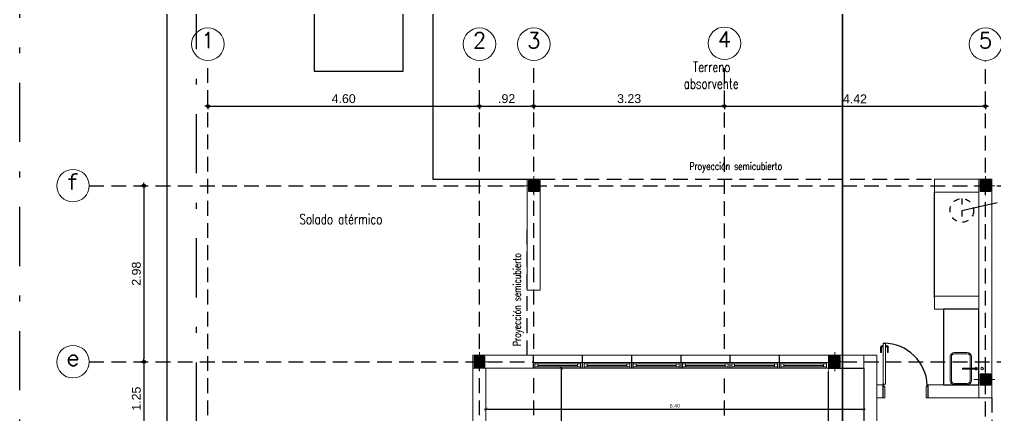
# Model space of a CAD drawing. Header units: millimetres. Extents: x 299 to 493, y -175 to -78.
# Drawn here: x 423.1 to 439.63, y -144.02 to -137.32 of the extents above; entities that cross this region are included whole.
import ezdxf
from ezdxf.enums import TextEntityAlignment as Align

# ---------------------------------------------------------------- set-up
doc = ezdxf.new("R2010")
doc.units = ezdxf.units.MM
for name, pattern in [('$3$HIDDEN', [0.375, 0.25, -0.125]), ('BORDER2', [0.875, 0.25, -0.125, 0.25, -0.125, 0, -0.125]), ('DASHDOT', [1, 0.5, -0.25, 0, -0.25]), ('DASHED2', [9.525, 6.35, -3.175]), ('HIDDEN', [0.375, 0.25, -0.125]), ('HIDDEN2', [0.1875, 0.125, -0.0625])]:
    doc.linetypes.add(name, pattern=pattern)
for name, color, linetype in [('$0$MUEBLE', 8, 'Continuous'), ('0-Solados', 251, 'Continuous'), ('0-TEXTO', 4, 'Continuous'), ('005 SOLADOS', 8, 'Continuous'), ('005ABERTURAS240', 240, 'Continuous'), ('02AGUA FRIA170', 170, 'Continuous'), ('04', 4, 'Continuous'), ('ARQ-PROYECCIONES', 9, 'HIDDEN'), ('B-COTAS', 1, 'Continuous'), ('BARANDAS', 6, 'Continuous'), ('DIM-COTAS', 2, 'Continuous'), ('ejes divisorios', 3, 'DASHDOT'), ('MUEBLE', 8, 'Continuous')]:
    doc.layers.add(name, color=color, linetype=linetype)
for name, color, linetype, lineweight in [('0.10', 7, 'Continuous', 13), ('005', 240, 'Continuous', 5), ('01MUEBLES251', 251, 'Continuous', 9), ('02', 2, 'Continuous', 20), ('03', 3, 'Continuous', 30), ('A-GENM', 13, 'Continuous', 18), ('A-WALL', 3, 'Continuous', 9)]:
    doc.layers.add(name, color=color, linetype=linetype, lineweight=lineweight)
doc.styles.add('CYPETXT_romans', font='romans__.ttf', dxfattribs={"height": 0.2})
doc.styles.add('DESLOC', font='arial.ttf', dxfattribs={"width": 0.75})
doc.styles.add('RomanS', font='romans.shx')
doc.styles.get("Standard").update_dxf_attribs({"font": 'arial.ttf'})
doc.styles.add('SWIS', font='arial.ttf')
doc.dimstyles.new('25', dxfattribs={"dimscale": 0, "dimtxt": 0.0625, "dimasz": 0.05, "dimexe": 0.025, "dimexo": 0.0625, "dimgap": 0.025, "dimtad": 1, "dimzin": 0, "dimdsep": 46, "dimtxsty": 'SWIS', "dimblk": 'ARCHTICK', "dimcen": 0.05, "dimdle": 0.025, "dimclrd": 1, "dimclre": 8, "dimclrt": 1, "dimazin": 0, "dimtfac": 1, "dimtix": 1, "dimtofl": 0, "dimtmove": 1, "dimatfit": 0, "dimfxl": 1, "dimtolj": 1, "dimtzin": 0, "dimlwd": -1, "dimlwe": -1, "dimarcsym": 0})
doc.dimstyles.new('DIM100', dxfattribs={"dimtxt": 0.16, "dimasz": 0.1, "dimexe": 0, "dimexo": 0, "dimgap": 0.12, "dimtad": 1, "dimzin": 4, "dimdsep": 46, "dimtxsty": 'RomanS', "dimblk1": 'DIMBLK', "dimblk2": 'DIMBLK', "dimsah": 1, "dimcen": 0, "dimse1": 1, "dimse2": 1, "dimclrd": 8, "dimclre": 2, "dimclrt": 2, "dimadec": 0, "dimazin": 0, "dimtfac": 1, "dimtix": 1, "dimtmove": 2, "dimatfit": 3, "dimldrblk": 'DIMBLK', "dimfxl": 1, "dimtvp": 1.75, "dimtolj": 1, "dimtzin": 4, "dimarcsym": 0})

# ---------------------------------------------------------------- blocks, each defined once
blk = doc.blocks.new('lote')
at = {"layer": 'ejes divisorios', "ltscale": 2}
for p, q in [((85.72, -40.728), (85.72, -75.858)), ((88.72, -75.858), (88.72, -40.728))]:
    blk.add_line(p, q, dxfattribs=at)
at = {"layer": '0-TEXTO', "insert": (96.597, -55.073), "char_height": 0.2, "attachment_point": 1, "style": 'DESLOC'}
blk.add_mtext_dynamic_manual_height_columns('\\pi0.53072;{\\Fromans|c0;\\H0.85x;Terreno \\P\\pi0.37286;absorvente}', width=1.74144, gutter_width=1.5, heights=[0], dxfattribs=at)
blk = doc.blocks.new('*U434')
at = {"color": 7}
blk.add_wipeout([(91.817, -495.829), (91.817, -495.509), (90.983, -495.509), (90.983, -495.829)], dxfattribs=at).dxf.layer = 'A-GENM'
at = {"layer": '005'}
for points in [[(90.983, -495.559), (91.817, -495.559)], [(91.013, -495.679), (91.787, -495.679)], [(91.737, -495.704), (91.063, -495.704)], [(91.063, -495.729), (91.737, -495.729)], [(91.063, -495.754), (91.737, -495.754)], [(90.983, -495.779), (91.817, -495.779)], [(91.013, -495.779), (91.787, -495.779)]]:
    blk.add_lwpolyline(points, dxfattribs=at)
for points in [[(91.013, -495.779), (90.983, -495.779), (90.983, -495.679), (91.013, -495.679)], [(91.063, -495.704), (91.013, -495.704), (91.013, -495.754), (91.063, -495.754)], [(91.737, -495.704), (91.787, -495.704), (91.787, -495.754), (91.737, -495.754)], [(91.787, -495.779), (91.817, -495.779), (91.817, -495.679), (91.787, -495.679)]]:
    blk.add_lwpolyline(points, close=True, dxfattribs=at)
at = {"layer": '03'}
for points in [[(90.983, -495.559), (90.983, -495.779)], [(91.817, -495.559), (91.817, -495.779)]]:
    blk.add_lwpolyline(points, dxfattribs=at)
blk = doc.blocks.new('DIMBLK')
for q in [(-1, 0), (0, 1), (1, 0), (0, -1)]:
    blk.add_line((0, 0), q)
blk.add_circle((0, 0), 0.5)
blk = doc.blocks.new('*D512')
at = {"layer": 'Defpoints', "color": 0, "transparency": 16777216}
for p in [(87.826, -57.168), (87.826, -60.148), (87.826, -60.148)]:
    blk.add_point(p, dxfattribs=at)
at = {"layer": 'DIM-COTAS', "color": 8, "transparency": 16777216}
blk.add_line((87.826, -57.218), (87.826, -60.098), dxfattribs=at)
at = {"layer": 'DIM-COTAS', "color": 8, "transparency": 16777216, "xscale": 0.05, "yscale": 0.05, "zscale": 0.05}
for p, rotation in [((87.826, -57.168), 90), ((87.826, -60.148), 270)]:
    blk.add_blockref('DIMBLK', p, dxfattribs=dict(at, rotation=rotation))
at = {"layer": 'DIM-COTAS', "color": 2, "transparency": 16777216, "insert": (87.699, -58.658), "char_height": 0.15, "attachment_point": 5, "rotation": 90}
blk.add_mtext('\\A1;2.98', dxfattribs=at)
blk = doc.blocks.new('*D513')
at = {"layer": 'Defpoints', "color": 0, "transparency": 16777216}
for p in [(88.91, -55.823), (93.51, -55.823), (93.51, -55.823)]:
    blk.add_point(p, dxfattribs=at)
at = {"layer": 'DIM-COTAS', "color": 8, "transparency": 16777216}
blk.add_line((88.96, -55.823), (93.46, -55.823), dxfattribs=at)
at = {"layer": 'DIM-COTAS', "color": 8, "transparency": 16777216, "xscale": 0.05, "yscale": 0.05, "zscale": 0.05, "rotation": 180}
blk.add_blockref('DIMBLK', (88.91, -55.823), dxfattribs=at)
at = {"layer": 'DIM-COTAS', "color": 8, "transparency": 16777216, "xscale": 0.05, "yscale": 0.05, "zscale": 0.05}
blk.add_blockref('DIMBLK', (93.51, -55.823), dxfattribs=at)
at = {"layer": 'DIM-COTAS', "color": 2, "transparency": 16777216, "insert": (91.21, -55.696), "char_height": 0.15, "attachment_point": 5}
blk.add_mtext('\\A1;4.60', dxfattribs=at)
blk = doc.blocks.new('*D514')
at = {"layer": 'Defpoints', "color": 0, "transparency": 16777216}
for p in [(93.51, -55.823), (94.43, -55.823), (94.43, -55.823)]:
    blk.add_point(p, dxfattribs=at)
at = {"layer": 'DIM-COTAS', "color": 8, "transparency": 16777216}
blk.add_line((93.56, -55.823), (94.38, -55.823), dxfattribs=at)
at = {"layer": 'DIM-COTAS', "color": 8, "transparency": 16777216, "xscale": 0.05, "yscale": 0.05, "zscale": 0.05, "rotation": 180}
blk.add_blockref('DIMBLK', (93.51, -55.823), dxfattribs=at)
at = {"layer": 'DIM-COTAS', "color": 8, "transparency": 16777216, "xscale": 0.05, "yscale": 0.05, "zscale": 0.05}
blk.add_blockref('DIMBLK', (94.43, -55.823), dxfattribs=at)
at = {"layer": 'DIM-COTAS', "color": 2, "transparency": 16777216, "insert": (93.97, -55.696), "char_height": 0.15, "attachment_point": 5}
blk.add_mtext('\\A1;.92', dxfattribs=at)
blk = doc.blocks.new('*D515')
at = {"layer": 'Defpoints', "color": 0, "transparency": 16777216}
for p in [(97.66, -55.823), (102.08, -55.823), (102.08, -55.823)]:
    blk.add_point(p, dxfattribs=at)
at = {"layer": 'DIM-COTAS', "color": 8, "transparency": 16777216}
blk.add_line((97.71, -55.823), (102.03, -55.823), dxfattribs=at)
at = {"layer": 'DIM-COTAS', "color": 8, "transparency": 16777216, "xscale": 0.05, "yscale": 0.05, "zscale": 0.05, "rotation": 180}
blk.add_blockref('DIMBLK', (97.66, -55.823), dxfattribs=at)
at = {"layer": 'DIM-COTAS', "color": 8, "transparency": 16777216, "xscale": 0.05, "yscale": 0.05, "zscale": 0.05}
blk.add_blockref('DIMBLK', (102.08, -55.823), dxfattribs=at)
at = {"layer": 'DIM-COTAS', "color": 2, "transparency": 16777216, "insert": (99.87, -55.698), "char_height": 0.15, "attachment_point": 5}
blk.add_mtext('\\A1;4.42', dxfattribs=at)
blk = doc.blocks.new('*D516')
at = {"layer": 'Defpoints', "color": 0, "transparency": 16777216}
for p in [(94.43, -55.823), (97.66, -55.823), (97.66, -55.823)]:
    blk.add_point(p, dxfattribs=at)
at = {"layer": 'DIM-COTAS', "color": 8, "transparency": 16777216}
blk.add_line((94.48, -55.823), (97.61, -55.823), dxfattribs=at)
at = {"layer": 'DIM-COTAS', "color": 8, "transparency": 16777216, "xscale": 0.05, "yscale": 0.05, "zscale": 0.05, "rotation": 180}
blk.add_blockref('DIMBLK', (94.43, -55.823), dxfattribs=at)
at = {"layer": 'DIM-COTAS', "color": 8, "transparency": 16777216, "xscale": 0.05, "yscale": 0.05, "zscale": 0.05}
blk.add_blockref('DIMBLK', (97.66, -55.823), dxfattribs=at)
at = {"layer": 'DIM-COTAS', "color": 2, "transparency": 16777216, "insert": (96.045, -55.696), "char_height": 0.15, "attachment_point": 5}
blk.add_mtext('\\A1;3.23', dxfattribs=at)
blk = doc.blocks.new('*D517')
at = {"layer": 'Defpoints', "color": 0, "transparency": 16777216}
for p in [(87.826, -60.148), (87.826, -61.398), (87.826, -61.398)]:
    blk.add_point(p, dxfattribs=at)
at = {"layer": 'DIM-COTAS', "color": 8, "transparency": 16777216}
blk.add_line((87.826, -60.198), (87.826, -61.348), dxfattribs=at)
at = {"layer": 'DIM-COTAS', "color": 8, "transparency": 16777216, "xscale": 0.05, "yscale": 0.05, "zscale": 0.05}
for p, rotation in [((87.826, -60.148), 90), ((87.826, -61.398), 270)]:
    blk.add_blockref('DIMBLK', p, dxfattribs=dict(at, rotation=rotation))
at = {"layer": 'DIM-COTAS', "color": 2, "transparency": 16777216, "insert": (87.699, -60.773), "char_height": 0.15, "attachment_point": 5, "rotation": 90}
blk.add_mtext('\\A1;1.25', dxfattribs=at)
blk = doc.blocks.new('columna 20x20')
at = {"transparency": 33554687}
h = blk.add_hatch(color=220, dxfattribs=at)
h.dxf.hatch_style = 1
h.paths.add_polyline_path([(979.633, 157.587), (979.833, 157.587), (979.833, 157.387), (979.633, 157.387)])
at = {"layer": 'BARANDAS'}
blk.add_lwpolyline([(979.633, 157.587), (979.833, 157.587), (979.833, 157.387), (979.633, 157.387), (979.633, 157.587)], dxfattribs=at)
at = {"layer": 'MUEBLE', "linetype": 'DASHED2', "lineweight": 5, "ltscale": 0.1}
for points in [[(979.733, 157.702), (979.733, 157.308)], [(979.555, 157.487), (979.911, 157.487)]]:
    blk.add_lwpolyline(points, dxfattribs=at)
blk = doc.blocks.new('*U509')
at = {"layer": '02'}
for p, q in [((90.524, -493.587), (90.524, -493.497)), ((90.524, -493.587), (90.539, -493.587)), ((90.539, -493.587), (90.539, -493.497)), ((90.547, -493.474), (90.565, -493.474)), ((90.547, -493.489), (90.565, -493.489)), ((90.565, -493.502), (90.565, -493.462)), ((90.565, -493.462), (90.57, -493.462)), ((90.565, -493.502), (90.57, -493.502)), ((90.615, -493.462), (90.61, -493.462)), ((90.615, -493.502), (90.61, -493.502)), ((90.615, -493.502), (90.615, -493.462)), ((90.633, -493.474), (90.615, -493.474)), ((90.633, -493.489), (90.615, -493.489)), ((90.64, -493.587), (90.64, -493.497)), ((90.655, -493.587), (90.64, -493.587)), ((90.655, -493.587), (90.655, -493.497))]:
    blk.add_line(p, q, dxfattribs=at)
for centre, radius, start, end in [((90.547, -493.497), 0.0225, 90, 180.0349), ((90.547, -493.497), 0.0075, 90, 180.0349), ((90.633, -493.497), 0.0225, 359.9651, 90), ((90.633, -493.497), 0.0075, 359.9651, 90)]:
    blk.add_arc(centre, radius, start, end, dxfattribs=at)
at = {"color": 7}
blk.add_wipeout([(90.565, -494.465), (91.325, -494.465), (91.325, -494.085), (90.565, -494.085)], dxfattribs=at).dxf.layer = 'A-GENM'
at = {"layer": '005ABERTURAS240'}
blk.add_arc((90.579, -494.166), 0.735, 2.1496, 89.9592, dxfattribs=at)
at = {"layer": '02'}
for points in [[(90.61, -494.121), (90.61, -493.437), (90.58, -493.437), (90.58, -493.432), (90.57, -493.432), (90.57, -494.126), (90.58, -494.126), (90.58, -494.121)], [(90.565, -494.135), (90.58, -494.135), (90.58, -494.165), (90.595, -494.165), (90.595, -494.355), (90.565, -494.355)], [(91.325, -494.135), (91.31, -494.135), (91.31, -494.165), (91.295, -494.165), (91.295, -494.355), (91.325, -494.355)]]:
    blk.add_lwpolyline(points, close=True, dxfattribs=at)
blk.add_circle((90.576, -494.131), 0.004, dxfattribs=at)
at = {"layer": '03'}
for points in [[(90.565, -494.135), (90.565, -494.355)], [(91.325, -494.135), (91.325, -494.355)]]:
    blk.add_lwpolyline(points, dxfattribs=at)
blk = doc.blocks.new('_ArchTick')
at = {"color": 0, "linetype": 'ByBlock', "const_width": 0.15}
blk.add_lwpolyline([(-0.5, -0.5), (0.5, 0.5)], dxfattribs=at)
blk = doc.blocks.new('*D465')
at = {"layer": '04', "color": 8, "transparency": 16777216}
for p, q in [((432.257, -143.221), (432.255, -143.221)), ((432.257, -147.211), (432.255, -147.211))]:
    blk.add_line(p, q, dxfattribs=at)
at = {"layer": '04', "color": 1, "transparency": 16777216}
blk.add_line((432.28, -147.236), (432.28, -143.196), dxfattribs=at)
at = {"layer": 'Defpoints', "color": 0, "transparency": 16777216}
for p in [(432.28, -143.221), (432.32, -143.221), (432.32, -147.211)]:
    blk.add_point(p, dxfattribs=at)
at = {"layer": '04', "color": 1, "transparency": 16777216, "xscale": 0.05, "yscale": 0.05, "zscale": 0.05}
for p, rotation in [((432.28, -143.221), 90), ((432.28, -147.211), 270)]:
    blk.add_blockref('_ArchTick', p, dxfattribs=dict(at, rotation=rotation))
at = {"layer": '04', "color": 1, "transparency": 16777216, "insert": (432.223, -145.216), "char_height": 0.0625, "attachment_point": 5, "rotation": 90, "style": 'SWIS'}
blk.add_mtext('\\A1;3.99', dxfattribs=at)
blk = doc.blocks.new('*D466')
at = {"layer": '04', "color": 1, "transparency": 16777216}
blk.add_line((430.976, -143.913), (437.426, -143.913), dxfattribs=at)
at = {"layer": '04', "color": 8, "transparency": 16777216}
for p, q in [((431.001, -143.89), (431.001, -143.888)), ((437.401, -143.89), (437.401, -143.888))]:
    blk.add_line(p, q, dxfattribs=at)
at = {"layer": 'Defpoints', "color": 0, "transparency": 16777216}
for p in [(431.001, -143.953), (437.401, -143.913), (437.401, -143.953)]:
    blk.add_point(p, dxfattribs=at)
at = {"layer": '04', "color": 1, "transparency": 16777216, "xscale": 0.05, "yscale": 0.05, "zscale": 0.05, "rotation": 180}
blk.add_blockref('_ArchTick', (431.001, -143.913), dxfattribs=at)
at = {"layer": '04', "color": 1, "transparency": 16777216, "xscale": 0.05, "yscale": 0.05, "zscale": 0.05}
blk.add_blockref('_ArchTick', (437.401, -143.913), dxfattribs=at)
at = {"layer": '04', "color": 1, "transparency": 16777216, "insert": (434.201, -143.856), "char_height": 0.0625, "attachment_point": 5, "style": 'SWIS'}
blk.add_mtext('\\A1;6.40', dxfattribs=at)
blk = doc.blocks.new('ejes de replanteo')
at = {"layer": '02AGUA FRIA170', "linetype": 'BORDER2', "const_width": 0.03}
blk.add_lwpolyline([(20.521, 38.552), (20.521, 3.794)], dxfattribs=at)
blk = doc.blocks.new('planta baja los cardales')
at = {"layer": '$0$MUEBLE', "linetype": 'HIDDEN2', "ltscale": 0.5}
blk.add_line((101.68, -57.387), (101.68, -57.787), dxfattribs=at)
blk.add_circle((101.68, -57.587), 0.2, dxfattribs=at)
at = {"layer": '0-Solados'}
blk.add_lwpolyline([(88.8, -61.288), (88.22, -61.288), (88.22, -45.428), (92.72, -45.428), (92.72, -57.058), (94.32, -57.058)], dxfattribs=at)
blk.add_lwpolyline([(90.71, -55.228), (92.22, -55.228), (92.22, -53.728), (90.71, -53.728)], close=True, dxfattribs=at)
at = {"layer": '0-TEXTO'}
blk.add_line((101.68, -57.587), (102.281, -57.455), dxfattribs=at)
at = {"layer": '0.10'}
for centre in [(88.91, -54.774), (93.51, -54.774), (94.43, -54.774), (97.66, -54.758), (102.08, -54.774), (86.625, -57.168), (86.625, -60.148)]:
    blk.add_circle(centre, 0.275, dxfattribs=at)
at = {"layer": '005 SOLADOS'}
blk.add_line((101.22, -59.058), (101.22, -57.278), dxfattribs=at)
for points in [[(101.97, -59.258), (101.37, -59.258), (101.37, -60.538), (101.97, -60.538)], [(99.42, -60.258), (100.02, -60.258), (100.02, -64.238), (99.42, -64.238)]]:
    blk.add_lwpolyline(points, close=True, dxfattribs=at)
at = {"layer": '01MUEBLES251'}
for points in [[(101.843, -60.064), (101.843, -60.464, -0.414214), (101.773, -60.534), (101.553, -60.534, -0.414214), (101.483, -60.464), (101.483, -60.064, -0.414214), (101.553, -59.994), (101.773, -59.994, -0.414214)], [(101.823, -60.064), (101.823, -60.464, -0.414214), (101.773, -60.514), (101.553, -60.514, -0.414214), (101.503, -60.464), (101.503, -60.064, -0.414214), (101.553, -60.014), (101.773, -60.014, -0.414214)]]:
    blk.add_lwpolyline(points, format="xyb", close=True, dxfattribs=at)
for points in [[(101.694, -60.254), (101.694, -60.274)], [(101.694, -60.254), (101.924, -60.254), (101.924, -60.274), (101.694, -60.274)]]:
    blk.add_lwpolyline(points, dxfattribs=at)
for centre, radius in [((101.923, -60.264), 0.015), ((102.023, -60.264), 0.022)]:
    blk.add_circle(centre, radius, dxfattribs=at)
for radius, start, end in [(0.02, 210, 150), (0.015, 221.8103, 138.1897)]:
    blk.add_arc((101.923, -60.264), radius, start, end, dxfattribs=at)
at = {"layer": 'A-WALL'}
for points in [[(94.54, -58.938), (94.32, -58.938), (94.32, -57.058), (94.54, -57.058)], [(101.97, -57.058), (101.97, -57.278), (101.22, -57.278), (101.22, -57.058)], [(102.19, -60.758), (101.97, -60.758), (101.97, -57.058), (102.19, -57.058)], [(101.97, -59.038), (101.97, -59.258), (101.22, -59.258), (101.22, -59.038)], [(94.42, -60.038), (94.42, -60.258), (93.4, -60.258), (93.4, -60.038)], [(100.02, -60.038), (100.02, -60.258), (99.42, -60.258), (99.42, -60.038)], [(100.24, -61.358), (100.02, -61.358), (100.02, -60.038), (100.24, -60.038)], [(93.62, -61.508), (93.4, -61.508), (93.4, -60.258), (93.62, -60.258)], [(101.97, -60.538), (101.97, -60.758), (100.24, -60.758), (100.24, -60.538)]]:
    blk.add_lwpolyline(points, close=True, dxfattribs=at)
at = {"layer": 'ARQ-PROYECCIONES'}
blk.add_line((102.19, -60.758), (102.19, -64.258), dxfattribs=at)
for points in [[(94.54, -57.058), (101.22, -57.058)], [(94.32, -60.038), (94.32, -57.858)]]:
    blk.add_lwpolyline(points, dxfattribs=at)
at = {"layer": 'B-COTAS', "linetype": '$3$HIDDEN'}
for points in [[(88.91, -72.302), (88.91, -55.049)], [(93.51, -72.302), (93.51, -55.049)], [(94.43, -72.302), (94.43, -55.049)], [(97.66, -72.306), (97.66, -55.053)], [(102.08, -72.322), (102.08, -55.069)], [(86.9, -57.168), (105.089, -57.168)], [(86.9, -60.148), (105.089, -60.148)]]:
    blk.add_lwpolyline(points, dxfattribs=at)
at = {"xscale": -0.9000000000000962, "yscale": 0.9000000000000962, "zscale": 0.9000000000000853, "rotation": 90}
for p in [(236.168, 824.591), (243.818, 824.591), (235.248, 821.611), (241.268, 821.611), (243.818, 821.311)]:
    blk.add_blockref('columna 20x20', p, dxfattribs=at)
at = {"layer": '0-TEXTO', "attachment_point": 1, "style": 'DESLOC'}
for s, width, gutter_width, heights, insert, char_height in [('{\\Fromans|c0;\\H0.85x;\\P\\pi1.17147;Proyección semicubierto }', 3.85285, 0.96, [0.726], (95.894, -56.562), 0.15), ('\\pi0.09358;{\\Fromans|c0;\\H0.85x;Solado atérmico}', 1.74144, 1.5, [0], (90.367, -57.65), 0.2)]:
    blk.add_mtext_dynamic_manual_height_columns(s, width=width, gutter_width=gutter_width, heights=heights, dxfattribs=dict(at, insert=insert, char_height=char_height))
at = {"layer": '0-TEXTO', "insert": (93.871, -60.599), "char_height": 0.15, "attachment_point": 1, "rotation": 90, "style": 'DESLOC'}
blk.add_mtext_dynamic_manual_height_columns('{\\Fromans|c0;\\H0.85x;\\P\\pi0.71603;Proyección semicubierto}', width=2.94197, gutter_width=0.96, heights=[0.834], dxfattribs=at)
at = {"layer": '0.10', "style": 'CYPETXT_romans'}
for s, width, p, p2 in [('1', 0.872087, (88.798, -54.841), (89.022, -54.841)), ('2', 0.872087, (93.398, -54.841), (93.622, -54.841)), ('3', 0.872087, (94.318, -54.841), (94.542, -54.841)), ('4', 0.872087, (97.548, -54.825), (97.772, -54.825)), ('5', 0.872087, (101.968, -54.841), (102.192, -54.841)), ('f', 1.431669, (86.513, -57.235), (86.737, -57.235)), ('e', 0.966349, (86.513, -60.215), (86.737, -60.215))]:
    blk.add_text(s, height=0.267, dxfattribs=dict(at, width=width)).set_placement(p, p2, align=Align.FIT)
at = {"layer": 'DIM-COTAS'}
for base, p1, p2, picture, middle in [((93.51, -55.823), (88.91, -55.823), (93.51, -55.823), '*D513', (91.21, -55.696)), ((94.43, -55.823), (93.51, -55.823), (94.43, -55.823), '*D514', (93.97, -55.696)), ((97.66, -55.823), (94.43, -55.823), (97.66, -55.823), '*D516', (96.045, -55.696)), ((102.08, -55.823), (97.66, -55.823), (102.08, -55.823), '*D515', (99.87, -55.698))]:
    dim = blk.add_linear_dim(base=base, p1=p1, p2=p2, dimstyle='DIM100', override={"dimtxt": 0.15, "dimasz": 0.05, "dimgap": 0.05, "dimtxsty": 'Standard', "dimlwd": 65535}, dxfattribs=at)
    dim.commit()
    dim.dimension.update_dxf_attribs({"geometry": picture, "text_midpoint": middle})
for base, p1, p2, picture, middle in [((87.826, -60.148), (87.826, -57.168), (87.826, -60.148), '*D512', (87.699, -58.658)), ((87.826, -61.398), (87.826, -60.148), (87.826, -61.398), '*D517', (87.699, -60.773))]:
    dim = blk.add_linear_dim(base=base, p1=p1, p2=p2, angle=270, dimstyle='DIM100', override={"dimtxt": 0.15, "dimasz": 0.05, "dimgap": 0.05, "dimtxsty": 'Standard', "dimlwd": 65535}, dxfattribs=at)
    dim.commit()
    dim.dimension.update_dxf_attribs({"geometry": picture, "text_midpoint": middle})
at = {"layer": 'A-GENM', "color": 7}
blk.add_blockref('*U509', (9.78, 433.596), dxfattribs=at)
at = {"layer": 'A-GENM', "color": 7, "xscale": -1}
blk.add_blockref('*U434', (186.236, 435.52), dxfattribs=at)
blk.add_blockref('*U434', (187.069, 435.52), dxfattribs=at)
blk.add_blockref('*U434', (187.903, 435.52), dxfattribs=at)
blk.add_blockref('*U434', (188.736, 435.52), dxfattribs=at)
blk.add_blockref('*U434', (189.569, 435.52), dxfattribs=at)
blk.add_blockref('*U434', (190.403, 435.52), dxfattribs=at)

msp = doc.modelspace()

# ---------------------------------------------------------------- block references
at = {"layer": '04'}
msp.add_blockref('lote', (337.381, -82.962, 0.041), dxfattribs=at)

# ---------------------------------------------------------------- next in the draw order: block references
msp.add_blockref('planta baja los cardales', (337.381, -82.962, 0.041), dxfattribs=at)

# ---------------------------------------------------------------- next in the draw order: block references
msp.add_blockref('ejes de replanteo', (416.519, -163.337, 0.041), dxfattribs=at)

# ---------------------------------------------------------------- next in the draw order: dimensions: what is measured, and where the dimension line sits
dim = msp.add_linear_dim(base=(432.28, -143.221, 0.041), p1=(432.32, -147.211, 0.041), p2=(432.32, -143.221, 0.041), angle=90, dimstyle='25', override={"dimscale": 1}, dxfattribs=at)
dim.commit()
dim.dimension.update_dxf_attribs({"geometry": '*D465', "text_midpoint": (432.223, -145.216, 0.041)})
dim = msp.add_linear_dim(base=(437.401, -143.913, 0.041), p1=(431.001, -143.953, 0.041), p2=(437.401, -143.953, 0.041), dimstyle='25', override={"dimscale": 1}, dxfattribs=at)
dim.commit()
dim.dimension.update_dxf_attribs({"geometry": '*D466', "text_midpoint": (434.201, -143.856, 0.041)})

doc.saveas('drawing.dxf')
